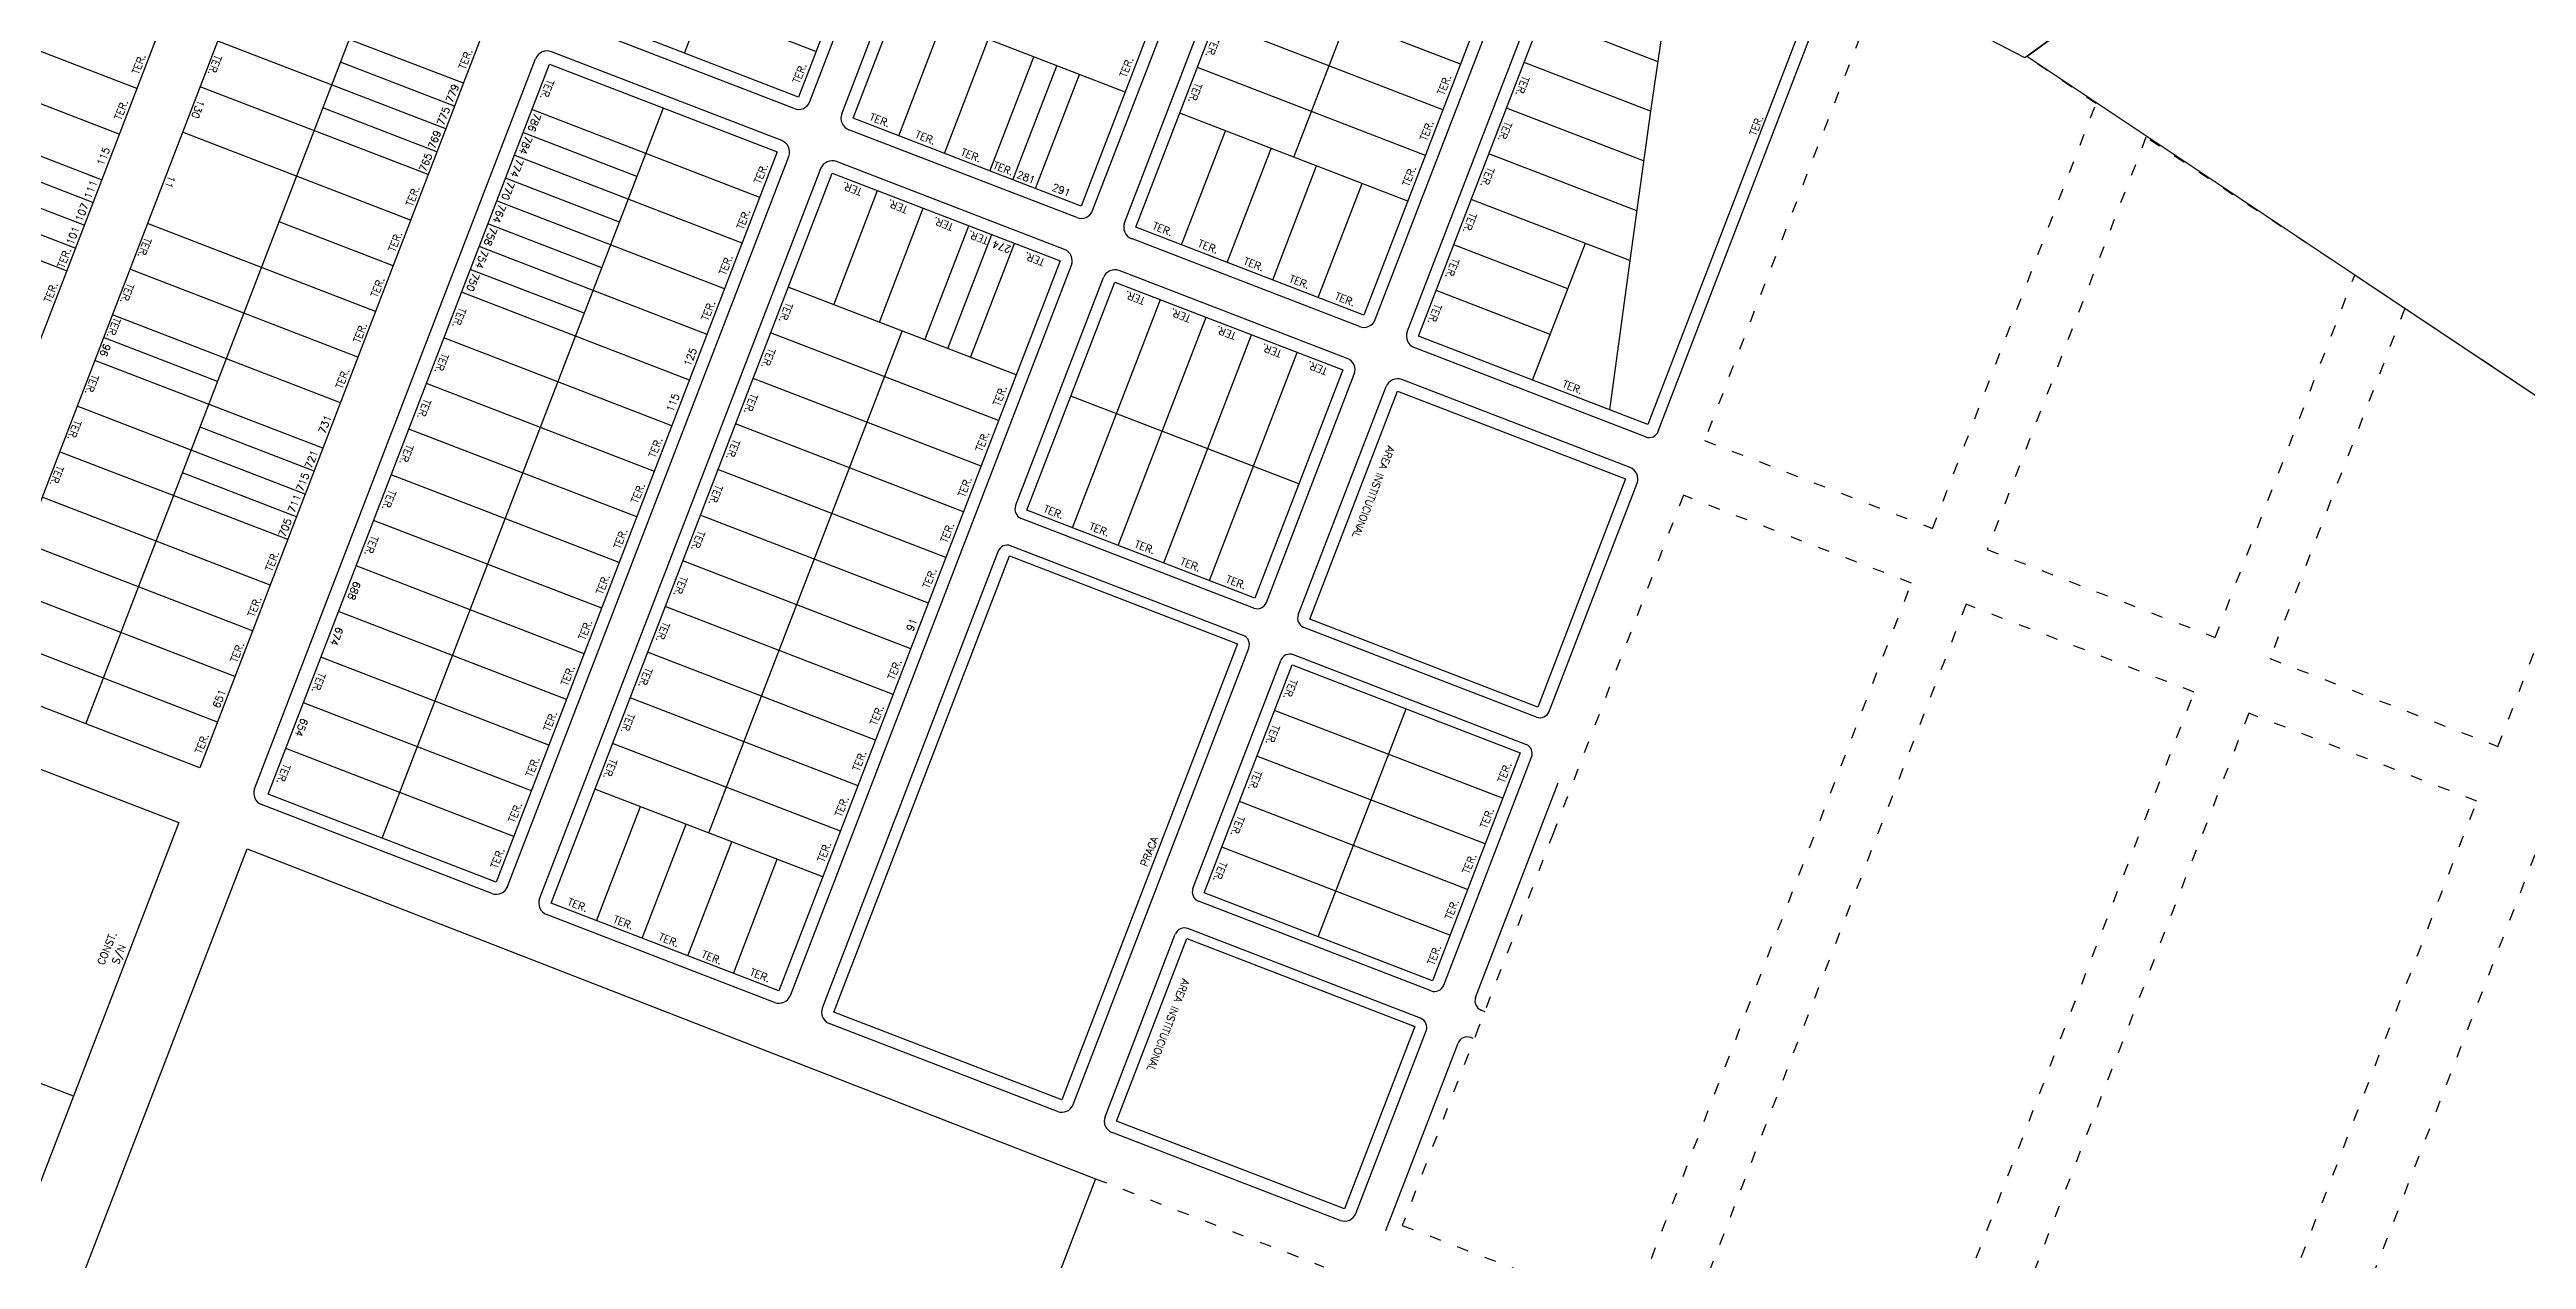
# Model space of a CAD drawing. Extents: x 714896 to 749292, y 8417558 to 8447149.
# Drawn here: x 742852 to 743359, y 8426590 to 8426837 of the extents above; entities that cross this region are included whole.
import ezdxf

# ---------------------------------------------------------------- set-up
doc = ezdxf.new("R2010")
doc.units = 0
doc.header["$MEASUREMENT"] = 0
doc.linetypes.add('ACAD_ISO03W100', pattern=[30, 12, -18])
for name, color, linetype in [('LOTE', 7, 'CONTINUOUS'), ('MEIO_FIO', 24, 'CONTINUOUS'), ('NUM-PORTA', 7, 'CONTINUOUS'), ('QUADRA', 6, 'CONTINUOUS'), ('TEXTO', 7, 'CONTINUOUS')]:
    doc.layers.add(name, color=color, linetype=linetype)
doc.styles.add('ROMANS', font='ROMANS.SHX', dxfattribs={"height": 1.5})

msp = doc.modelspace()

# ---------------------------------------------------------------- linework, layer by layer
at = {"layer": 'LOTE', "color": 7, "linetype": 'CONTINUOUS'}
for p, q in [((742981.58, 8426836.49), (743028.31, 8426957.8)), ((743106.28, 8426815.24), (743135.04, 8426889.89)), ((743008.5, 8426836.83), (742961.85, 8426854.81)), ((743140.39, 8426834.25), (743093.73, 8426852.22)), ((743071.75, 8426828.54), (743025.09, 8426846.52)), ((743025.44, 8426819.59), (743034.42, 8426842.92)), ((743136.8, 8426824.92), (743090.14, 8426842.89)), ((743180.63, 8426834.82), (743156.98, 8426843.93)), ((743034.77, 8426816), (743043.76, 8426839.33)), ((743044.1, 8426812.4), (743053.09, 8426835.73)), ((743179.23, 8426824.65), (743153.39, 8426834.6)), ((743048.77, 8426810.61), (743057.75, 8426833.93)), ((743053.43, 8426808.81), (743062.42, 8426832.14)), ((743133.2, 8426815.59), (743086.54, 8426833.56)), ((742919.75, 8426675.99), (742977.27, 8426825.29)), ((742997, 8426806.97), (742950.34, 8426824.95)), ((743177.83, 8426814.47), (743149.79, 8426825.27)), ((742971.87, 8426811.29), (742948.54, 8426820.28)), ((743129.61, 8426806.25), (743082.95, 8426824.23)), ((743083.29, 8426797.31), (743092.28, 8426820.63)), ((742993.4, 8426797.64), (742946.75, 8426815.61)), ((743092.62, 8426793.71), (743101.61, 8426817.04)), ((743176.44, 8426804.29), (743146.2, 8426815.94)), ((742968.28, 8426801.96), (742944.95, 8426810.95)), ((743101.96, 8426790.12), (743110.94, 8426813.44)), ((743111.29, 8426786.52), (743120.27, 8426809.85)), ((742989.81, 8426788.31), (742943.15, 8426806.28)), ((743012.14, 8426785.07), (743021.12, 8426808.4)), ((743021.47, 8426781.47), (743030.46, 8426804.8)), ((743175.04, 8426794.11), (743142.6, 8426806.61)), ((742964.68, 8426792.63), (742941.36, 8426801.62)), ((743030.8, 8426777.88), (743039.79, 8426801.21)), ((743035.47, 8426776.08), (743044.45, 8426799.41)), ((742986.22, 8426778.98), (742939.56, 8426796.95)), ((743040.13, 8426774.28), (743049.12, 8426797.61)), ((743162.34, 8426788.29), (743139.01, 8426797.28)), ((743155.15, 8426769.63), (743165.93, 8426797.62)), ((742961.09, 8426783.3), (742937.76, 8426792.29)), ((742982.62, 8426769.65), (742935.96, 8426787.62)), ((743049.46, 8426770.69), (743002.81, 8426788.66)), ((743061.01, 8426739.45), (743078.98, 8426786.11)), ((743158.74, 8426778.96), (743135.41, 8426787.94)), ((742986.59, 8426677.03), (743026.13, 8426779.67)), ((743045.87, 8426761.36), (742999.21, 8426779.33)), ((743070.34, 8426735.85), (743088.31, 8426782.51)), ((743079.67, 8426732.26), (743097.64, 8426778.92)), ((742979.03, 8426760.31), (742932.37, 8426778.29)), ((743089, 8426728.67), (743106.97, 8426775.32)), ((742975.43, 8426750.98), (742928.77, 8426768.96)), ((743042.27, 8426752.02), (742995.62, 8426770)), ((743107.32, 8426748.4), (743060.66, 8426766.37)), ((742971.84, 8426741.65), (742925.18, 8426759.63)), ((743038.68, 8426742.69), (742992.02, 8426760.67)), ((742968.24, 8426732.32), (742921.58, 8426750.29)), ((743035.08, 8426733.36), (742988.43, 8426751.33)), ((742964.65, 8426722.99), (742917.99, 8426740.96)), ((743031.49, 8426724.03), (742984.83, 8426742)), ((742961.05, 8426713.66), (742914.39, 8426731.63)), ((743027.89, 8426714.7), (742981.24, 8426732.67)), ((743024.3, 8426705.37), (742977.64, 8426723.34)), ((742957.46, 8426704.33), (742910.8, 8426722.3)), ((742953.86, 8426694.99), (742907.2, 8426712.97)), ((743020.7, 8426696.03), (742974.05, 8426714.01)), ((742950.27, 8426685.66), (742903.61, 8426703.64)), ((743017.11, 8426686.7), (742970.45, 8426704.68)), ((743149, 8426684.12), (743102.34, 8426702.09)), ((743111.29, 8426655.78), (743129.26, 8426702.44)), ((742946.67, 8426676.33), (742900.01, 8426694.3)), ((743013.51, 8426677.37), (742966.86, 8426695.35)), ((743145.4, 8426674.79), (743098.74, 8426692.76)), ((743009.92, 8426668.04), (742963.26, 8426686.01)), ((742963.61, 8426659.09), (742972.59, 8426682.42)), ((743141.81, 8426665.46), (743095.15, 8426683.43)), ((742972.94, 8426655.5), (742981.93, 8426678.82)), ((742982.27, 8426651.9), (742991.26, 8426675.23)), ((743138.21, 8426656.13), (743091.56, 8426674.1)), ((742991.6, 8426648.31), (743000.59, 8426671.64))]:
    msp.add_line(p, q, dxfattribs=at)
at = {"layer": 'LOTE', "color": 7}
for p, q in [((742869.5, 8426829.3), (742822.84, 8426847.27)), ((742859.09, 8426699.35), (742916.61, 8426848.66)), ((742936.34, 8426830.34), (742889.69, 8426848.31)), ((742865.91, 8426819.97), (742819.25, 8426837.94)), ((742932.75, 8426821.01), (742886.09, 8426838.98)), ((742934.55, 8426825.67), (742911.22, 8426834.66)), ((742929.16, 8426811.68), (742882.5, 8426829.65)), ((742862.31, 8426810.63), (742815.66, 8426828.61)), ((742930.95, 8426816.34), (742907.62, 8426825.33)), ((742858.72, 8426801.3), (742812.06, 8426819.28)), ((742925.56, 8426802.34), (742878.9, 8426820.32)), ((742860.52, 8426805.97), (742837.19, 8426814.96)), ((742855.12, 8426791.97), (742808.47, 8426809.95)), ((742856.92, 8426796.64), (742833.59, 8426805.62)), ((742918.37, 8426783.68), (742871.71, 8426801.65)), ((742921.97, 8426793.01), (742898.64, 8426802)), ((742914.78, 8426774.35), (742868.12, 8426792.32)), ((742911.18, 8426765.02), (742864.52, 8426782.99)), ((742907.59, 8426755.69), (742860.93, 8426773.66)), ((742886.05, 8426769.34), (742862.73, 8426778.33)), ((742903.99, 8426746.35), (742857.33, 8426764.33)), ((742905.79, 8426751.02), (742882.46, 8426760.01)), ((742900.4, 8426737.02), (742853.74, 8426755)), ((742902.19, 8426741.69), (742878.87, 8426750.68)), ((742896.8, 8426727.69), (742850.14, 8426745.67)), ((742893.21, 8426718.36), (742846.55, 8426736.33)), ((742889.61, 8426709.03), (742842.95, 8426727)), ((742886.02, 8426699.7), (742839.36, 8426717.67))]:
    msp.add_line(p, q, dxfattribs=at)
at = {"layer": 'LOTE', "color": 192, "linetype": 'ACAD_ISO03W100', "ltscale": 0.2}
msp.add_line((743065.71, 8426606.31), (743112.36, 8426588.33), dxfattribs=at)
at = {"layer": 'LOTE', "color": 7, "linetype": 'CONTINUOUS'}
for points in [[(743201.32, 8426891.11), (743185.64, 8426868.41), (743179.23, 8426824.65), (743175.04, 8426794.11), (743170.85, 8426763.57)], [(742856.54, 8426623.18), (742781.89, 8426651.94)]]:
    msp.add_lwpolyline(points, dxfattribs=at)
at = {"layer": 'LOTE', "color": 192, "linetype": 'ACAD_ISO03W100', "ltscale": 0.2}
msp.add_lwpolyline([(743226.38, 8426850.92), (743190.31, 8426757.28), (743236.97, 8426739.31), (743270.43, 8426826.18), (743256.24, 8426835.84)], dxfattribs=at)
for points in [[(743323.36, 8426791.12), (743318.49, 8426794.36), (743280.64, 8426819.3), (743248.16, 8426734.99), (743294.82, 8426717.02)], [(743356.48, 8426769.08), (743333.6, 8426784.3), (743306.02, 8426712.71), (743352.68, 8426694.73), (743376.22, 8426755.84)], [(743232.65, 8426728.11), (743185.99, 8426746.08), (743159.42, 8426677.09), (743159.42, 8426677.09), (743144.15, 8426637.45), (743128.48, 8426596.78), (743175.13, 8426578.81)], [(743290.51, 8426705.82), (743243.85, 8426723.8), (743186.33, 8426574.49), (743232.99, 8426556.52)], [(743348.36, 8426683.54), (743301.7, 8426701.51), (743244.19, 8426552.2), (743290.85, 8426534.23)], [(743409.02, 8426660.17), (743362.36, 8426678.14), (743304.84, 8426528.84), (743351.5, 8426510.86)]]:
    msp.add_lwpolyline(points, close=True, dxfattribs=at)
at = {"layer": 'MEIO_FIO', "linetype": 'CONTINUOUS'}
for p, q in [((743007.24, 8426826.6), (743053.97, 8426947.91)), ((743013.77, 8426824.09), (743060.51, 8426945.4)), ((743065.1, 8426804.32), (743111.83, 8426925.62)), ((743071.63, 8426801.8), (743118.36, 8426923.11)), ((743122.95, 8426782.03), (743169.68, 8426903.34)), ((743129.48, 8426779.51), (743176.22, 8426900.82)), ((743004.01, 8426825.17), (742956.89, 8426843.32)), ((742893.62, 8426686.05), (742951.14, 8426835.36)), ((743001.49, 8426818.64), (742954.37, 8426836.79)), ((743061.86, 8426802.88), (743015.21, 8426820.85)), ((742945.41, 8426666.1), (743002.93, 8426815.4)), ((743059.35, 8426796.35), (743012.69, 8426814.32)), ((742951.94, 8426663.58), (743009.46, 8426812.89)), ((743119.72, 8426780.59), (743073.06, 8426798.57)), ((743003.27, 8426643.81), (743060.78, 8426793.12)), ((743049.34, 8426743.94), (743067.31, 8426790.6)), ((743117.2, 8426774.06), (743070.55, 8426792.04)), ((743178.27, 8426758.03), (743130.92, 8426776.28)), ((743100.66, 8426724.17), (743118.64, 8426770.83)), ((743175.07, 8426751.77), (743128.4, 8426769.75)), ((743107.2, 8426721.66), (743125.17, 8426768.31)), ((743158.52, 8426701.88), (743176.5, 8426748.54)), ((743098.08, 8426723.02), (743050.49, 8426741.36)), ((743009.8, 8426641.3), (743045.75, 8426734.61)), ((743095.92, 8426717.43), (743048.33, 8426735.76)), ((743155.93, 8426700.74), (743108.34, 8426719.07)), ((743061.12, 8426621.53), (743097.07, 8426714.84)), ((743153.78, 8426695.14), (743106.19, 8426713.47)), ((743085.63, 8426665.67), (743103.6, 8426712.32)), ((743136.95, 8426645.89), (743154.92, 8426692.55)), ((742942.18, 8426664.67), (742895.05, 8426682.82)), ((743143.48, 8426643.38), (743160.39, 8426687.26)), ((743134.37, 8426644.75), (743086.77, 8426663.08)), ((743000.03, 8426642.38), (742953.38, 8426660.35)), ((743132.21, 8426639.15), (743084.62, 8426657.48)), ((743067.65, 8426619.01), (743082.03, 8426656.33)), ((743057.89, 8426620.09), (743011.23, 8426638.06)), ((743145.44, 8426640.48), (743144.63, 8426640.79)), ((743118.98, 8426599.24), (743133.36, 8426636.56)), ((743125.12, 8426595.71), (743139.89, 8426634.05)), ((743142.96, 8426635.01), (743142.47, 8426635.19)), ((743115.75, 8426597.8), (743069.09, 8426615.78))]:
    msp.add_line(p, q, dxfattribs=at)
msp.add_lwpolyline([(743180.85, 8426759.18), (743226.81, 8426878.47, 0.550721), (743225.61, 8426881.6)], format="xyb", dxfattribs=at)
for centre, radius, start, end in [((742953.47, 8426834.46), 2.5, 68.9317, 158.9317), ((743004.91, 8426827.5), 2.5, 248.9317, 338.9317), ((743016.11, 8426823.19), 2.5, 158.9317, 248.9317), ((743000.59, 8426816.3), 2.5, 338.9317, 68.9317), ((743011.79, 8426811.99), 2.5, 68.9317, 158.9317), ((743062.76, 8426805.21), 2.5, 248.9317, 338.9317), ((743073.96, 8426800.9), 2.5, 158.9317, 248.9317), ((743058.45, 8426794.02), 2.5, 338.9317, 68.9317), ((743069.65, 8426789.7), 2.5, 68.9317, 158.9317), ((743120.62, 8426782.93), 2.5, 248.9317, 338.9317), ((743131.82, 8426778.61), 2.5, 158.9317, 248.9317), ((743116.31, 8426771.73), 2.5, 338.9317, 68.9317), ((743127.5, 8426767.41), 2.5, 68.9317, 158.9317), ((743178.99, 8426759.9), 2, 248.9317, 338.9317), ((743174.17, 8426749.44), 2.5, 338.9317, 68.9317), ((743051.21, 8426743.22), 2, 158.9317, 248.9317), ((743047.61, 8426733.89), 2, 68.9317, 158.9317), ((743098.8, 8426724.89), 2, 248.9317, 338.9317), ((743109.06, 8426720.94), 2, 158.9317, 248.9317), ((743095.2, 8426715.56), 2, 338.9317, 68.9317), ((743105.47, 8426711.6), 2, 68.9317, 158.9317), ((743156.65, 8426702.6), 2, 248.9317, 338.9317), ((743153.06, 8426693.27), 2, 338.9317, 68.9317), ((742895.95, 8426685.15), 2.5, 158.9317, 248.9317), ((742943.08, 8426667), 2.5, 248.9317, 338.9317), ((742954.28, 8426662.69), 2.5, 158.9317, 248.9317), ((743087.49, 8426664.95), 2, 158.9317, 248.9317), ((743083.9, 8426655.62), 2, 68.9317, 158.9317), ((743000.93, 8426644.71), 2.5, 248.9317, 338.9317), ((743135.08, 8426646.61), 2, 248.9317, 338.9317), ((743145.35, 8426642.66), 2, 158.9317, 248.9317), ((743012.13, 8426640.4), 2.5, 158.9317, 248.9317), ((743131.49, 8426637.28), 2, 338.9317, 68.9317), ((743141.75, 8426633.33), 2, 68.9317, 158.9317), ((743058.79, 8426622.42), 2.5, 248.9317, 338.9317), ((743069.99, 8426618.11), 2.5, 158.9317, 248.9317), ((743116.64, 8426600.14), 2.5, 248.9317, 338.9317)]:
    msp.add_arc(centre, radius, start, end, dxfattribs=at)
at = {"layer": 'QUADRA', "color": 6}
msp.add_lwpolyline([(743504.36, 8426569.86), (743541.77, 8426641.09), (743446.36, 8426707.13), (743376.22, 8426755.84), (743323.36, 8426791.12), (743256.24, 8426835.84), (743378.56, 8426924.78), (743471.29, 8426971.77), (743473.5, 8426972.89), (743497.5, 8427000.26), (743506.29, 8427012.32), (743545.09, 8427065.61), (743578.41, 8427131.2), (743601.86, 8427182.5), (743613.73, 8427208.48), (743619.79, 8427224.09), (743611.25, 8427270.82), (743607.99, 8427288.7), (743602.79, 8427317.14)], dxfattribs=at)
at = {"layer": 'QUADRA', "linetype": 'CONTINUOUS'}
for points in [[(743004.91, 8426827.5), (742958.25, 8426845.48), (743004.98, 8426966.79), (743051.64, 8426948.81), (743004.91, 8426827.5)], [(743062.76, 8426805.21), (743016.11, 8426823.19), (743062.84, 8426944.5), (743109.5, 8426926.52), (743062.76, 8426805.21)], [(743120.62, 8426782.93), (743073.96, 8426800.9), (743120.69, 8426922.21), (743167.35, 8426904.24), (743120.62, 8426782.93)], [(743178.71, 8426760.55), (743131.82, 8426778.61), (743149.79, 8426825.27), (743178.55, 8426899.92), (743201.31, 8426891.16), (743224.48, 8426879.37), (743220.88, 8426870.03), (743178.71, 8426760.55)], [(742835.43, 8426879.93), (742882.08, 8426861.96), (742824.57, 8426712.65), (742777.91, 8426730.63), (742835.43, 8426879.93)], [(743226.38, 8426850.92), (743235.24, 8426873.91), (743278.45, 8426851.99), (743255.86, 8426835.56), (743226.38, 8426850.92)], [(742893.28, 8426857.64), (742939.94, 8426839.67), (742882.42, 8426690.37), (742835.77, 8426708.34), (742893.28, 8426857.64)], [(742943.08, 8426667), (742896.42, 8426684.97), (742953.94, 8426834.28), (743000.59, 8426816.3), (742943.08, 8426667)], [(743000.92, 8426644.72), (742954.28, 8426662.69), (743011.78, 8426811.99), (743058.44, 8426794.02), (743000.92, 8426644.72)], [(743098.33, 8426725.07), (743051.67, 8426743.04), (743069.65, 8426789.7), (743116.31, 8426771.73), (743098.33, 8426725.07)], [(743156.19, 8426702.78), (743109.53, 8426720.76), (743127.5, 8426767.41), (743174.16, 8426749.44), (743156.19, 8426702.78)], [(743058.79, 8426622.42), (743012.13, 8426640.4), (743048.08, 8426733.71), (743094.74, 8426715.74), (743058.79, 8426622.42)], [(743087.96, 8426664.77), (743105.93, 8426711.43), (743152.59, 8426693.45), (743134.62, 8426646.79), (743087.96, 8426664.77)], [(743069.99, 8426618.11), (743084.37, 8426655.44), (743131.02, 8426637.46), (743116.64, 8426600.14), (743069.99, 8426618.11)]]:
    msp.add_lwpolyline(points, close=True, dxfattribs=at)
at = {"layer": 'QUADRA'}
msp.add_lwpolyline([(742558.13, 8426567.75), (742705.94, 8426745.49), (742878.11, 8426679.17), (742724.87, 8426281.37), (742682.76, 8426348.31), (742678.38, 8426357.37), (742629.49, 8426482.13), (742625.81, 8426491.53), (742619.64, 8426507.26), (742557.53, 8426564.6), (742557.75, 8426564.88)], close=True, dxfattribs=at)
at = {"layer": 'QUADRA', "color": 6}
msp.add_lwpolyline([(742723.5, 8426236.86), (742827.49, 8426506.31), (742892.12, 8426673.77), (743065.71, 8426606.31), (743037.57, 8426533.27), (742997.4, 8426429.01), (742975.84, 8426373.02), (742939.89, 8426279.7), (742908.64, 8426198.59), (742723.5, 8426236.86)], close=True, dxfattribs=at)

# ---------------------------------------------------------------- texts
at = {"layer": 'NUM-PORTA', "color": 7, "style": 'ROMANS'}
for s, rotation, p in [('779', 68.8395, (742934.09, 8426826.22, 272.47)), ('130', 248.8395, (742882.04, 8426827.11, 272.47)), ('775', 68.8395, (742932.29, 8426821.55, 272.47)), ('769', 68.8395, (742930.45, 8426816.77, 272.47)), ('784', 248.5759, (742949.1, 8426819.74, -10.13)), ('786', 248.5759, (742950.9, 8426824.4, -10.13)), ('115', 68.8395, (742862.69, 8426813.33, 272.47)), ('765', 68.8395, (742928.65, 8426812.1, 272.47)), ('774', 248.5759, (742947.3, 8426815.07, -10.13)), ('111', 68.8395, (742860.07, 8426806.56, 272.47)), ('11', 248.8395, (742876.09, 8426811.67, 272.47)), ('770', 248.5759, (742945.5, 8426810.41, -10.13)), ('281', 339.2265, (743049.43, 8426811.09)), ('291', 338.5759, (743056.66, 8426808.51)), ('107', 68.8395, (742858.28, 8426801.89, 272.47)), ('764', 248.5759, (742943.71, 8426805.74, -10.13)), ('101', 68.8395, (742856.44, 8426797.12, 272.47)), ('758', 248.5759, (742941.91, 8426801.07, -10.13)), ('754', 248.5759, (742940.11, 8426796.41, -10.13)), ('274', 160.2857, (743048.56, 8426796.97)), ('750', 248.5759, (742938.31, 8426791.74, -10.13)), ('96', 248.8395, (742862.82, 8426777.23, 272.47)), ('125', 68.5759, (742982.8, 8426772.29, -10.13)), ('115', 68.5759, (742979.21, 8426762.96, -10.13)), ('731', 68.8395, (742908.02, 8426758.54, 272.47)), ('721', 68.8395, (742905.27, 8426751.4, 272.47)), ('715', 68.8395, (742903.47, 8426746.74, 272.47)), ('711', 68.8395, (742901.78, 8426742.34, 272.47)), ('705', 68.8395, (742899.88, 8426737.4, 272.47)), ('688', 248.5759, (742914.01, 8426728.64, -10.13)), ('674', 248.5759, (742910.41, 8426719.31, -10.13)), ('91', 68.5759, (743028.33, 8426718.13)), ('651', 68.8395, (742886.39, 8426702.4, 272.47)), ('654', 248.5759, (742903.22, 8426700.65, -10.13)), ('S/N', 67.5604, (742865.76, 8426650.02, 272.47))]:
    msp.add_text(s, height=1.5, rotation=rotation, dxfattribs=at).set_placement(p)
at = {"layer": 'TEXTO', "color": 7, "style": 'ROMANS'}
for s, rotation, p in [('TER.', 68.8395, (742869.88, 8426832, 272.47)), ('TER.', 248.8395, (742885.56, 8426836.27, 272.47)), ('TER.', 68.8395, (742936.72, 8426833.04, 272.47)), ('TER.', 68.5759, (743071.96, 8426831.39)), ('TER.', 248.5759, (743089.75, 8426839.9, -10.13)), ('TER.', 248.5759, (742953.55, 8426831.29, -10.13)), ('TER.', 68.5759, (743005.09, 8426830.15, -10.13)), ('TER.', 248.5759, (743086.16, 8426830.57, -10.13)), ('TER.', 68.5759, (743137, 8426827.76)), ('TER.', 248.5759, (743153.15, 8426832.02, -10.13)), ('TER.', 68.8395, (742866.28, 8426822.67, 272.47)), ('TER.', 338.5759, (743019.34, 8426822.89)), ('TER.', 338.5759, (743028.67, 8426819.3)), ('TER.', 68.5759, (743133.41, 8426818.43)), ('TER.', 248.5759, (743149.56, 8426822.69, -10.13)), ('TER.', 69.0418, (743200.87, 8426819.46)), ('TER.', 338.5759, (743038, 8426815.7)), ('TER.', 338.5759, (743044.59, 8426813)), ('TER.', 68.5759, (742997.18, 8426809.62, -10.13)), ('TER.', 158.5759, (743018.11, 8426808.71)), ('TER.', 68.5759, (743129.81, 8426809.1)), ('TER.', 248.5759, (743145.96, 8426813.35, -10.13)), ('TER.', 68.8395, (742925.93, 8426805.04, 272.47)), ('TER.', 68.5759, (742993.59, 8426800.29, -10.13)), ('TER.', 158.5759, (743027.45, 8426805.11)), ('TER.', 68.8395, (742922.34, 8426795.71, 272.47)), ('TER.', 158.5759, (743036.78, 8426801.52)), ('TER.', 159.2416, (743043.91, 8426798.78)), ('TER.', 338.5759, (743077.19, 8426800.61)), ('TER.', 248.5759, (743142.37, 8426804.02, -10.13)), ('TER.', 68.8395, (742854.62, 8426792.4, 272.47)), ('TER.', 248.8395, (742871.18, 8426798.95, 272.47)), ('TER.', 68.5759, (742989.99, 8426790.95, -10.13)), ('TER.', 158.5759, (743055.44, 8426794.33)), ('TER.', 338.5759, (743086.52, 8426797.01)), ('TER.', 338.5759, (743095.85, 8426793.42)), ('TER.', 248.5759, (743138.77, 8426794.69, -10.13)), ('TER.', 68.8395, (742851.9, 8426785.34, 272.47)), ('TER.', 248.8395, (742867.59, 8426789.61, 272.47)), ('TER.', 68.8395, (742918.74, 8426786.38, 272.47)), ('TER.', 338.5759, (743105.19, 8426789.82)), ('TER.', 248.5759, (742935.58, 8426784.63, -10.13)), ('TER.', 68.5759, (742986.4, 8426781.62, -10.13)), ('TER.', 248.5759, (743002.42, 8426785.67, -10.13)), ('TER.', 158.5759, (743075.98, 8426786.42)), ('TER.', 158.5759, (743085.31, 8426782.82)), ('TER.', 338.5759, (743114.52, 8426786.23)), ('TER.', 248.5759, (743135.18, 8426785.36, -10.13)), ('TER.', 248.8395, (742864.88, 8426782.59, 272.47)), ('TER.', 68.8395, (742915.15, 8426777.05, 272.47)), ('TER.', 158.5759, (743094.65, 8426779.23)), ('TER.', 248.5759, (742931.98, 8426775.3, -10.13)), ('TER.', 248.5759, (742998.82, 8426776.34, -10.13)), ('TER.', 158.5759, (743103.98, 8426775.63)), ('TER.', 248.8395, (742860.4, 8426770.95, 272.47)), ('TER.', 68.8395, (742911.55, 8426767.72, 272.47)), ('TER.', 158.5759, (743113.31, 8426772.04)), ('TER.', 338.5759, (743161.09, 8426768.29)), ('TER.', 248.5759, (742928.39, 8426765.97, -10.13)), ('TER.', 248.5759, (742995.23, 8426767.01, -10.13)), ('TER.', 68.5759, (743046.08, 8426764.2)), ('TER.', 248.8395, (742856.81, 8426761.62, 272.47)), ('TER.', 68.5759, (743042.48, 8426754.87)), ('TER.', 248.5759, (742924.79, 8426756.64, -10.13)), ('TER.', 68.5759, (742975.61, 8426753.63, -10.13)), ('TER.', 248.5759, (742991.63, 8426757.68, -10.13)), ('AREA INSTITUCIONAL', 248.5759, (743125.51, 8426756.34, -10.13)), ('TER.', 248.8395, (742853.21, 8426752.29, 272.47)), ('TER.', 68.5759, (743038.89, 8426745.54)), ('TER.', 248.5759, (742921.2, 8426747.31, -10.13)), ('TER.', 68.5759, (742972.02, 8426744.3, -10.13)), ('TER.', 248.5759, (742988.04, 8426748.35, -10.13)), ('TER.', 338.5759, (743054.9, 8426742.75)), ('TER.', 68.5759, (742968.42, 8426734.97, -10.13)), ('TER.', 248.5759, (742984.44, 8426739.02, -10.13)), ('TER.', 68.5759, (743035.29, 8426736.21)), ('TER.', 338.5759, (743064.24, 8426739.16)), ('TER.', 68.8395, (742897.18, 8426730.39, 272.47)), ('TER.', 248.5759, (742917.6, 8426737.97, -10.13)), ('TER.', 338.5759, (743073.57, 8426735.56)), ('TER.', 338.5759, (743082.9, 8426731.97)), ('TER.', 68.5759, (742964.83, 8426725.63, -10.13)), ('TER.', 248.5759, (742980.85, 8426729.68, -10.13)), ('TER.', 68.5759, (743031.7, 8426726.88)), ('TER.', 338.5759, (743092.23, 8426728.37)), ('TER.', 68.8395, (742893.58, 8426721.06, 272.47)), ('TER.', 68.5759, (742961.23, 8426716.3, -10.13)), ('TER.', 248.5759, (742977.25, 8426720.35, -10.13)), ('TER.', 68.8395, (742889.99, 8426711.73, 272.47)), ('TER.', 248.5759, (742906.82, 8426709.98, -10.13)), ('TER.', 68.5759, (742957.64, 8426706.97, -10.13)), ('TER.', 248.5759, (742973.66, 8426711.02, -10.13)), ('TER.', 68.5759, (743024.51, 8426708.21)), ('TER.', 248.5759, (743105.63, 8426708.65, -10.13)), ('TER.', 68.5759, (742954.04, 8426697.64, -10.13)), ('TER.', 248.5759, (742970.06, 8426701.69, -10.13)), ('TER.', 68.5759, (743020.91, 8426698.88)), ('TER.', 248.5759, (743102.03, 8426699.32, -10.13)), ('TER.', 68.8395, (742882.8, 8426693.07, 272.47)), ('TER.', 68.5759, (743017.32, 8426689.55)), ('TER.', 248.5759, (742899.63, 8426691.32, -10.13)), ('TER.', 68.5759, (742950.45, 8426688.31, -10.13)), ('TER.', 248.5759, (742966.47, 8426692.36, -10.13)), ('TER.', 248.5759, (743098.44, 8426689.99, -10.13)), ('TER.', 68.5759, (743149.32, 8426687.16, -10.13)), ('TER.', 68.5759, (742946.86, 8426678.98, -10.13)), ('TER.', 68.5759, (743013.72, 8426680.22)), ('TER.', 248.5759, (743094.84, 8426680.65, -10.13)), ('TER.', 68.5759, (743145.72, 8426677.83, -10.13)), ('TER.', 68.5759, (742943.26, 8426669.65, -10.13)), ('TER.', 68.5759, (743010.13, 8426670.89)), ('PRACA', 68.5759, (743076.23, 8426669.98)), ('TER.', 248.5759, (743091.25, 8426671.32, -10.13)), ('TER.', 68.5759, (743142.13, 8426668.5, -10.13)), ('TER.', 338.5759, (742957.51, 8426662.39)), ('TER.', 68.5759, (743138.53, 8426659.16, -10.13)), ('TER.', 338.5759, (742966.84, 8426658.8)), ('CONST.', 67.5604, (742862.76, 8426649.86, 272.47)), ('TER.', 338.5759, (742976.17, 8426655.2)), ('TER.', 338.5759, (742984.97, 8426651.65)), ('TER.', 68.5759, (743134.94, 8426649.83, -10.13)), ('TER.', 338.5759, (742994.82, 8426648.02)), ('AREA INSTITUCIONAL', 248.5759, (743083.51, 8426647.31, -10.13))]:
    msp.add_text(s, height=1.5, rotation=rotation, dxfattribs=at).set_placement(p)

doc.saveas('drawing.dxf')
